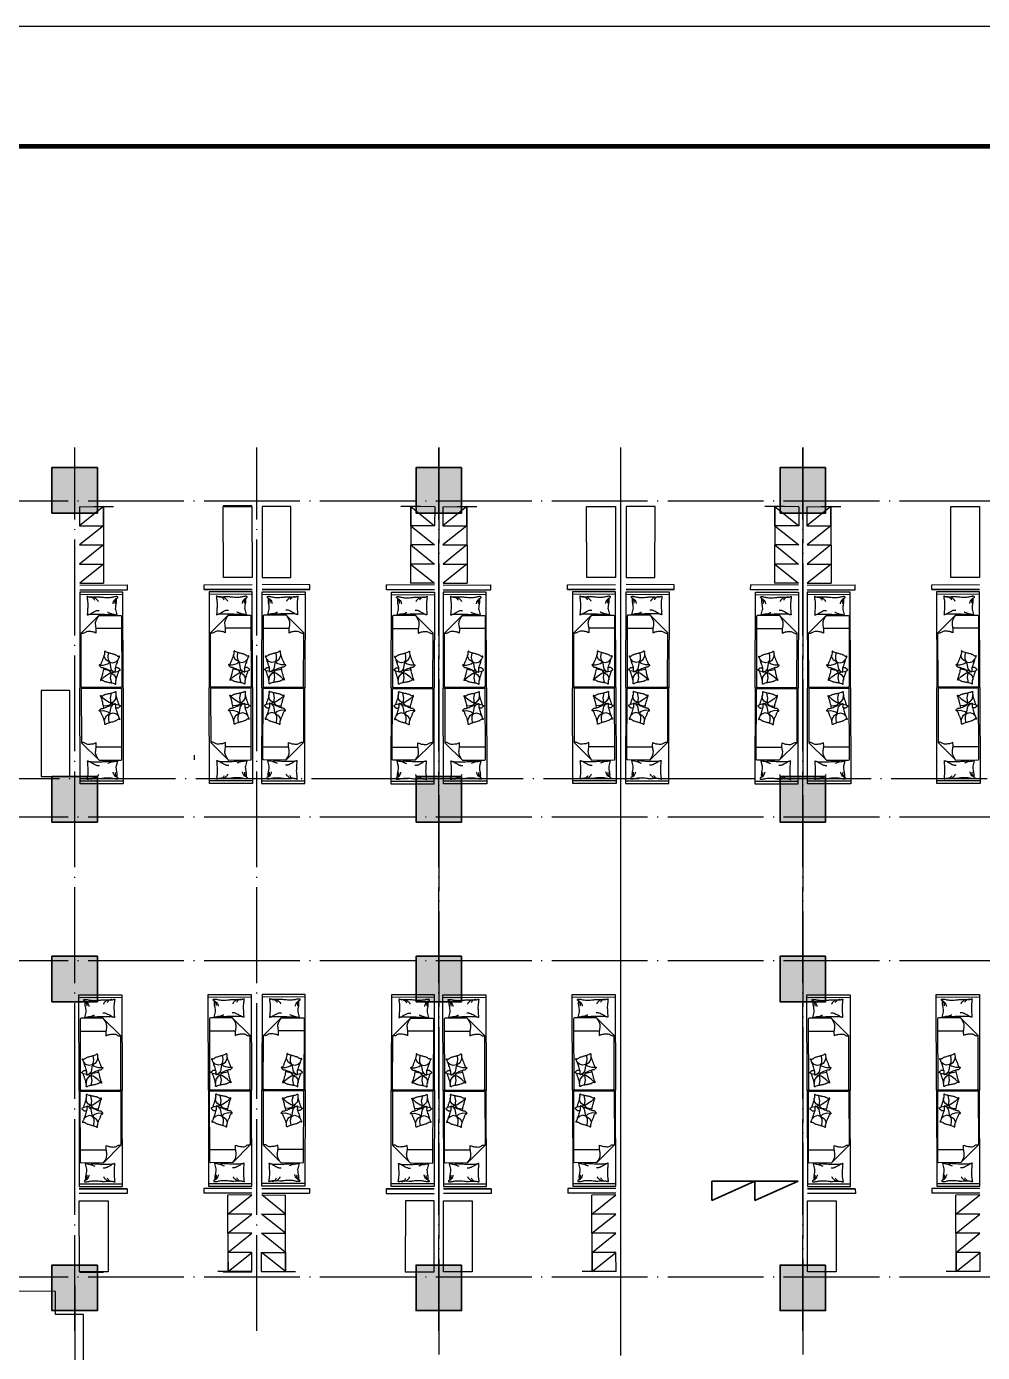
# Model space of a CAD drawing. Extents: x 39238 to 748440, y -374049 to 522939.
# Drawn here: x 114866 to 134822, y 226272 to 253956 of the extents above; entities that cross this region are included whole.
import ezdxf

# ---------------------------------------------------------------- set-up
doc = ezdxf.new("R2010")
doc.units = 0
doc.header["$LTSCALE"] = 1000
doc.header["$MEASUREMENT"] = 0
doc.linetypes.add('DOTE', pattern=[2.42, 2, -0.2, 0.02, -0.2])
for name, color, linetype in [('DOTE', 1, 'DOTE'), ('LVTRY', 6, 'Continuous'), ('PUB_TITLE', 7, 'Continuous'), ('WALL', 2, 'Continuous'), ('家具', 8, 'Continuous')]:
    doc.layers.add(name, color=color, linetype=linetype)
doc.layers.add('砼柱', color=2, linetype='Continuous', lineweight=35)
doc.styles.add('DIM_FONT', font='simplex_.ttf', dxfattribs={"width": 0.7, "bigfont": 'GBCBIG'})

# ---------------------------------------------------------------- blocks, each defined once
blk = doc.blocks.new('M_C55HKH')
for p, q in [((0, -52), (900, -52)), ((26, -509), (26, -1968)), ((503, -489), (46, -489)), ((503, -489), (872, -858)), ((46, -761), (564, -761)), ((872, -1968), (872, -858)), ((299, -1273), (295, -1270)), ((307, -1352), (299, -1273)), ((305, -1407), (307, -1352)), ((357, -1410), (393, -1337)), ((393, -1337), (392, -1318)), ((163, -1664), (89, -1649)), ((146, -1456), (100, -1409)), ((211, -1478), (146, -1456)), ((278, -1459), (211, -1478)), ((219, -1643), (211, -1652)), ((251, -1606), (219, -1643)), ((249, -1682), (286, -1639)), ((278, -1459), (251, -1606)), ((278, -1459), (305, -1407)), ((278, -1459), (357, -1410)), ((317, -1498), (278, -1459)), ((286, -1639), (333, -1628)), ((412, -1527), (317, -1498)), ((333, -1628), (405, -1618)), ((495, -1523), (412, -1527)), ((154, -1766), (147, -1841)), ((196, -1718), (154, -1766)), ((249, -1682), (175, -1667)), ((249, -1682), (196, -1718)), ((266, -1787), (243, -1892)), ((249, -1682), (266, -1787)), ((292, -1700), (249, -1682)), ((391, -1769), (292, -1700)), ((469, -1839), (391, -1769)), ((46, -1988), (852, -1988))]:
    blk.add_line(p, q)
blk.add_lwpolyline([(0, -2000), (0, 0), (900, 0), (900, -2000)], close=True)
for points in [[(135, -134, -0.263368), (107, -115, -0.494818), (116, -96, -0.049225), (134, -94, -0.036831), (158, -96, -0.031893), (196, -104, 0.035782), (230, -111, 0.032941), (319, -117, 0.026564), (430, -111, 0.017905), (468, -106, -0.033397), (488, -104, -0.03204), (525, -104, 0.018442), (590, -107, 0.010837), (654, -107, 0.014624), (702, -104, 0.111249), (725, -96, -0.153708), (742, -92, -0.076444), (749, -94, -0.215512), (751, -96, -0.585858), (748, -99, 0.363489), (744, -102, 0.191716), (743, -113, -0.129675), (745, -130, -0.01735), (742, -147, 0.019326), (740, -162, 0.018818), (733, -230, 0.021828), (732, -289, 0.006204), (734, -323, 0.001963), (740, -430, 0.028341), (744, -466, -0.117014), (744, -475, -0.36606), (742, -476, -0.03973), (728, -473, -0.048309), (715, -468, 0.062981), (704, -464, 0.04058), (681, -461, 0.014345), (614, -458, 0.005484), (488, -459, 0.007153), (392, -462, 0.008762), (350, -465, -0.008153), (304, -468, -0.06251), (247, -463, 0.078669), (201, -461, 0.047825), (179, -466, -0.034494), (148, -473, -0.023571), (123, -476, -0.510228), (122, -475), (129, -445), (150, -363, 0.073041), (152, -343, 0.023305), (146, -282, 0.018299), (142, -259, -0.01097), (135, -221, -0.042281), (132, -187, -0.027201), (135, -133)], [(133, -150, -0.05369), (148, -163, -0.070312), (156, -175, -0.015448), (159, -183, -0.013244), (163, -194, -0.082127), (166, -212, -0.064164), (163, -235)], [(135, -134, -0.077379), (170, -159, -0.077379), (195, -194, -0.047525), (205, -218, -0.047525), (210, -244)], [(609, -107, 0.027842), (585, -118, 0.048685), (573, -126, 0.023666), (545, -150, 0.031223), (526, -171, 0.046801), (521, -179, 0.023191), (513, -196)], [(691, -102, 0.088153), (656, -105, 0.088153), (625, -120, 0.077547), (604, -142, 0.077547), (590, -169)], [(225, -460, 0.009729), (253, -451, 0.009729), (280, -441, 0.007971), (301, -432, 0.007971), (323, -423)], [(695, -462, 0.016108), (656, -436, 0.024599), (629, -421, 0.009477), (580, -397, 0.015937), (550, -385, 0.072521), (534, -381, 0.033339), (498, -381)], [(503, -489, -0.085272), (566, -599, -0.124044), (575, -686), (562, -782), (563, -854)], [(563, -854, -0.027362), (602, -838, -0.040834), (629, -830, -0.038441), (717, -821, -0.076528), (761, -826, -0.103649), (788, -840, 0.093398), (818, -857, 0.072727), (841, -861, 0.052315), (872, -858)], [(400, -1581, 0.025626), (402, -1591, 0.0108), (426, -1697, 0.00456), (445, -1769, 0.01125), (454, -1797, 0.069394), (462, -1813, -0.079756), (468, -1827, -0.106399), (469, -1839, -0.328642), (466, -1842, -0.299547), (461, -1840, 0.189917), (454, -1835, 0.033518), (446, -1833, 0.075627), (442, -1833, 0.053489), (436, -1835, 0.017838), (418, -1843, 0.038394), (397, -1855, -0.059529), (384, -1862, -0.035943), (362, -1869, -0.011245), (291, -1884, -0.006203), (259, -1889, 0.010783), (241, -1893, 0.019485), (230, -1895, 0.005062), (188, -1908, 0.101392), (167, -1919, -0.223768), (156, -1922, -0.25558), (153, -1920, -0.081563), (150, -1907, -0.071805), (151, -1893, 0.069985), (152, -1879, 0.03546), (145, -1831, 0.029432), (130, -1774, 0.001554), (121, -1746, -0.00152), (112, -1718, -0.004735), (102, -1689, 0.00382), (91, -1653, 0.296001), (66, -1634, -0.649774), (61, -1616, -0.02319), (65, -1613, 0.0288), (68, -1610, 0.005727), (73, -1605, -0.004358), (80, -1599, -0.027528), (94, -1586, -0.046214), (104, -1580, -0.194121), (117, -1579, 0.133719), (137, -1580, 0.005779), (155, -1575, 0.008882)]]:
    blk.add_lwpolyline(points, format="xyb")
blk.add_lwpolyline([(345, -1251, 0.101392), (366, -1238, -0.223768), (377, -1234, -0.25558), (380, -1236, -0.081563), (384, -1249, -0.071805), (384, -1263, 0.069985), (384, -1277, 0.03546), (394, -1324, 0.029432), (414, -1380, 0.001554), (425, -1407, -0.00152), (437, -1434, -0.004735), (448, -1462, 0.00382), (462, -1497, 0.296001), (488, -1515, -0.649774), (495, -1532, -0.02319), (491, -1536, 0.0288), (488, -1539, 0.005727), (484, -1544, -0.004358), (478, -1551, -0.027528), (464, -1564, -0.046214), (455, -1571, -0.194121), (442, -1573, 0.133719), (422, -1574, 0.011505), (387, -1586, 0.008882), (343, -1604, 0.012426), (286, -1629, -0.033612), (264, -1637), (218, -1652), (182, -1663, 0.224341), (170, -1674, -0.722772), (163, -1673, -0.103513), (163, -1670, 0.053465), (163, -1664, 0.030109), (161, -1646, -0.031436), (159, -1628, -0.05324), (160, -1616, 0.05518), (161, -1604, 0.056271), (157, -1583, 0.0108), (124, -1480, 0.00456), (100, -1409, 0.01125), (89, -1381, 0.069394), (80, -1366, -0.079756), (73, -1353, -0.106399), (71, -1341, -0.328642), (74, -1338, -0.299547), (79, -1340, 0.189917), (86, -1344, 0.033518), (94, -1345, 0.075627), (98, -1345, 0.053489), (104, -1343, 0.017838), (122, -1333, 0.038394), (141, -1319, -0.059529), (154, -1311, -0.035943), (175, -1303, -0.011245), (245, -1283, -0.006203), (276, -1275, 0.010783), (295, -1270, 0.019485), (305, -1266, 0.005062)], format="xyb", close=True)
for centre, start, end in [((46, -509), 90, 180), ((46, -741), 180, 270), ((46, -1968), 180, 270), ((852, -1968), 270, 0)]:
    blk.add_arc(centre, 20, start, end)
at = {"style": 'DIM_FONT', "width": 0.8, "flags": 9}
for tag in ['XSIZE', 'YSIZE']:
    blk.add_attdef(tag, (0, 0), '', height=0.5, dxfattribs=at)
blk = doc.blocks.new('sde')
for p, q in [((193374, 243331), (193879, 243331)), ((193374, 243331), (193374, 242931)), ((193874, 243331), (193374, 242931)), ((193874, 242931), (193874, 243331)), ((193874, 243331), (193874, 241732)), ((193374, 242931), (193874, 242931)), ((193874, 242931), (193374, 242531)), ((193374, 242531), (193874, 242531)), ((193874, 242531), (193374, 242131)), ((193374, 242131), (193874, 242131)), ((193874, 242131), (193374, 241732)), ((193374, 241732), (193874, 241732)), ((193374, 241695), (194374, 241695)), ((194374, 241595), (194374, 241695)), ((195974, 241695), (196974, 241695)), ((195974, 241595), (195974, 241695)), ((193374, 241595), (194374, 241595)), ((193374, 241595), (194374, 241595)), ((195974, 241595), (196974, 241595)), ((196974, 241595), (195974, 241595))]:
    blk.add_line(p, q)
at = {"layer": 'LVTRY'}
blk.add_lwpolyline([(196975, 243327), (196975, 241846), (196375, 241846), (196375, 243327)], close=True, dxfattribs=at)
at = {"layer": 'WALL'}
blk.add_line((193674, 243331), (194084, 243330), dxfattribs=at)
at = {"layer": '家具', "xscale": -1, "rotation": 359.9999999533093}
for p in [(194274, 241545), (196974, 241545)]:
    blk.add_blockref('M_C55HKH', p, dxfattribs=at)
at = {"layer": '家具', "rotation": 179.9999999533093}
for p in [(194274, 237545), (196974, 237545)]:
    blk.add_blockref('M_C55HKH', p, dxfattribs=at)
blk = doc.blocks.new('fgtr')
h = blk.add_hatch(color=256)
h.paths.add_polyline_path([(522045, -316485), (521095, -316485), (521095, -317435), (522045, -317435)])
h.paths.add_polyline_path([(514445, -316485), (513495, -316485), (513495, -317435), (514445, -317435)])
h.paths.add_polyline_path([(506845, -316485), (505895, -316485), (505895, -317435), (506845, -317435)])
h = blk.add_hatch(color=256)
h.paths.add_polyline_path([(537270, -370335), (536270, -370335), (536270, -371335), (537270, -371335)])
h.paths.add_polyline_path([(537220, -363885), (536270, -363885), (536270, -364835), (537220, -364835)])
h.paths.add_polyline_path([(536670, -360135), (535720, -360135), (535720, -361085), (536670, -361085)])
h.paths.add_polyline_path([(536670, -353635), (535670, -353635), (535670, -354635), (536670, -354635)])
h.paths.add_polyline_path([(533320, -370335), (532620, -370335), (532620, -371035), (533320, -371035)])
h.paths.add_polyline_path([(533320, -363885), (532620, -363885), (532620, -364585), (533320, -364585)])
h.paths.add_polyline_path([(537220, -322935), (536270, -322935), (536270, -323885), (537220, -323885)])
h.paths.add_polyline_path([(536670, -326685), (535720, -326685), (535720, -327635), (536670, -327635)])
h.paths.add_polyline_path([(536670, -333135), (535670, -333135), (535670, -334135), (536670, -334135)])
h.paths.add_polyline_path([(533320, -323185), (532620, -323185), (532620, -323885), (533320, -323885)])
h.paths.add_polyline_path([(508570, -351510), (507970, -351510), (507970, -352110), (508570, -352110)])
h.paths.add_polyline_path([(508570, -348210), (507970, -348210), (507970, -348810), (508570, -348810)])
h.paths.add_polyline_path([(508570, -342985), (507970, -342985), (507970, -343585), (508570, -343585)])
h.paths.add_polyline_path([(508570, -335735), (507970, -335735), (507970, -336335), (508570, -336335)])
h.paths.add_polyline_path([(514370, -351510), (513720, -351510), (513720, -352160), (514370, -352160)])
h.paths.add_polyline_path([(502820, -351510), (502170, -351510), (502170, -352160), (502820, -352160)])
h.paths.add_polyline_path([(514320, -348210), (513720, -348210), (513720, -348810), (514320, -348810)])
h.paths.add_polyline_path([(502820, -348210), (502220, -348210), (502220, -348810), (502820, -348810)])
h.paths.add_polyline_path([(502820, -342985), (502220, -342985), (502220, -343585), (502820, -343585)])
h.paths.add_polyline_path([(514320, -342985), (513720, -342985), (513720, -343585), (514320, -343585)])
h.paths.add_polyline_path([(514370, -335685), (513720, -335685), (513720, -336335), (514370, -336335)])
h.paths.add_polyline_path([(502820, -335685), (502170, -335685), (502170, -336335), (502820, -336335)])
h.paths.add_polyline_path([(502920, -370335), (502220, -370335), (502220, -371035), (502920, -371035)])
h.paths.add_polyline_path([(502920, -363885), (502220, -363885), (502220, -364585), (502920, -364585)])
h.paths.add_polyline_path([(499270, -370335), (498270, -370335), (498270, -371335), (499270, -371335)])
h.paths.add_polyline_path([(499245, -363885), (498245, -363885), (498245, -364885), (499245, -364885)])
h.paths.add_polyline_path([(499595, -360135), (498645, -360135), (498645, -361085), (499595, -361085)])
h.paths.add_polyline_path([(499870, -353635), (498870, -353635), (498870, -354635), (499870, -354635)])
h.paths.add_polyline_path([(506845, -370335), (505895, -370335), (505895, -371285), (506845, -371285)])
h.paths.add_polyline_path([(506845, -363885), (505895, -363885), (505895, -364835), (506845, -364835)])
h.paths.add_polyline_path([(506845, -360135), (505895, -360135), (505895, -361085), (506845, -361085)])
h.paths.add_polyline_path([(506845, -353685), (505895, -353685), (505895, -354635), (506845, -354635)])
h.paths.add_polyline_path([(529645, -370335), (528695, -370335), (528695, -371285), (529645, -371285)])
h.paths.add_polyline_path([(529645, -363885), (528695, -363885), (528695, -364835), (529645, -364835)])
h.paths.add_polyline_path([(529645, -360135), (528695, -360135), (528695, -361085), (529645, -361085)])
h.paths.add_polyline_path([(529645, -353685), (528695, -353685), (528695, -354635), (529645, -354635)])
h.paths.add_polyline_path([(522045, -370335), (521095, -370335), (521095, -371285), (522045, -371285)])
h.paths.add_polyline_path([(522045, -363885), (521095, -363885), (521095, -364835), (522045, -364835)])
h.paths.add_polyline_path([(522045, -360135), (521095, -360135), (521095, -361085), (522045, -361085)])
h.paths.add_polyline_path([(522045, -353685), (521095, -353685), (521095, -354635), (522045, -354635)])
h.paths.add_polyline_path([(514445, -370335), (513495, -370335), (513495, -371285), (514445, -371285)])
h.paths.add_polyline_path([(514445, -363885), (513495, -363885), (513495, -364835), (514445, -364835)])
h.paths.add_polyline_path([(514445, -360135), (513495, -360135), (513495, -361085), (514445, -361085)])
h.paths.add_polyline_path([(514445, -353685), (513495, -353685), (513495, -354635), (514445, -354635)])
h.paths.add_polyline_path([(529645, -322935), (528695, -322935), (528695, -323885), (529645, -323885)])
h.paths.add_polyline_path([(529645, -326685), (528695, -326685), (528695, -327635), (529645, -327635)])
h.paths.add_polyline_path([(529645, -333135), (528695, -333135), (528695, -334085), (529645, -334085)])
h.paths.add_polyline_path([(522045, -322935), (521095, -322935), (521095, -323885), (522045, -323885)])
h.paths.add_polyline_path([(522045, -326685), (521095, -326685), (521095, -327635), (522045, -327635)])
h.paths.add_polyline_path([(522045, -333135), (521095, -333135), (521095, -334085), (522045, -334085)])
h.paths.add_polyline_path([(514445, -322935), (513495, -322935), (513495, -323885), (514445, -323885)])
h.paths.add_polyline_path([(514445, -326685), (513495, -326685), (513495, -327635), (514445, -327635)])
h.paths.add_polyline_path([(514445, -333135), (513495, -333135), (513495, -334085), (514445, -334085)])
h.paths.add_polyline_path([(506845, -322935), (505895, -322935), (505895, -323885), (506845, -323885)])
h.paths.add_polyline_path([(506845, -326685), (505895, -326685), (505895, -327635), (506845, -327635)])
h.paths.add_polyline_path([(506845, -333135), (505895, -333135), (505895, -334085), (506845, -334085)])
h.paths.add_polyline_path([(502920, -323185), (502220, -323185), (502220, -323885), (502920, -323885)])
h.paths.add_polyline_path([(499270, -322935), (498320, -322935), (498320, -323885), (499270, -323885)])
h.paths.add_polyline_path([(499820, -326685), (498870, -326685), (498870, -327635), (499820, -327635)])
h.paths.add_polyline_path([(499870, -333135), (498870, -333135), (498870, -334135), (499870, -334135)])
at = {"layer": '砼柱'}
for points in [[(506845, -316485), (505895, -316485), (505895, -317435), (506845, -317435)], [(514445, -316485), (513495, -316485), (513495, -317435), (514445, -317435)], [(522045, -316485), (521095, -316485), (521095, -317435), (522045, -317435)], [(506845, -322935), (505895, -322935), (505895, -323885), (506845, -323885)], [(514445, -322935), (513495, -322935), (513495, -323885), (514445, -323885)], [(522045, -322935), (521095, -322935), (521095, -323885), (522045, -323885)], [(506845, -326685), (505895, -326685), (505895, -327635), (506845, -327635)], [(514445, -326685), (513495, -326685), (513495, -327635), (514445, -327635)], [(522045, -326685), (521095, -326685), (521095, -327635), (522045, -327635)], [(506845, -333135), (505895, -333135), (505895, -334085), (506845, -334085)], [(514445, -333135), (513495, -333135), (513495, -334085), (514445, -334085)], [(522045, -333135), (521095, -333135), (521095, -334085), (522045, -334085)]]:
    blk.add_lwpolyline(points, close=True, dxfattribs=at)

msp = doc.modelspace()

# ---------------------------------------------------------------- linework, layer by layer
for p, q in [((119572, 243945), (118972, 243945)), ((118372, 238645), (118372, 238745)), ((115972, 227946), (116472, 227946)), ((119572, 227946), (118972, 227946))]:
    msp.add_line(p, q)
msp.add_lwpolyline([(116052, 225446), (116052, 227066), (115772, 227066), (115472, 227066), (115472, 227546), (111792, 227566), (111792, 225706)])
at = {"layer": 'DOTE'}
for p, q in [((115872, 226724), (115872, 245166)), ((119672, 226724), (119672, 245166)), ((123472, 226724), (123472, 245166)), ((123472, 245166), (123472, 189526)), ((127272, 206846), (127272, 245166)), ((127272, 226724), (127272, 245166)), ((131072, 226724), (131072, 245166)), ((131072, 245166), (131072, 189526)), ((147192, 244046), (106872, 244046)), ((147192, 244046), (106872, 244046)), ((147192, 244046), (106872, 244046)), ((147192, 244046), (106872, 244046)), ((147017, 238246), (106397, 238246)), ((147192, 237446), (106572, 237446)), ((147192, 234446), (106572, 234446)), ((147192, 227846), (106872, 227846)), ((115872, 227666), (115872, 189526))]:
    msp.add_line(p, q, dxfattribs=at)
at = {"layer": 'LVTRY'}
msp.add_lwpolyline([(115772, 238296), (115772, 240096), (115172, 240096), (115172, 238296)], close=True, dxfattribs=at)
at = {"layer": 'PUB_TITLE', "color": 4}
msp.add_lwpolyline([(98638, 169856), (158038, 169856), (158038, 253956), (98638, 253956)], close=True, dxfattribs=at)
at = {"layer": 'PUB_TITLE', "color": 4, "const_width": 100}
msp.add_lwpolyline([(99638, 170856), (157038, 170856), (157038, 251456), (99638, 251456)], close=True, dxfattribs=at)
at = {"layer": '砼柱'}
for p, q in [((129172, 229446), (129172, 229846)), ((129172, 229846), (130972, 229846)), ((130072, 229846), (129172, 229446)), ((130072, 229846), (130072, 229446)), ((130972, 229846), (130072, 229446))]:
    msp.add_line(p, q, dxfattribs=at)

# ---------------------------------------------------------------- block references
msp.add_blockref('fgtr', (-390498, 561231))
for p, rotation in [((-76792, 116), 0.1435687389010136), ((-69206, 116), 0.1435687389010136), ((-61606, 116), 0.1435687389010136), ((312336, 471776), 180.143568738901), ((319936, 471776), 180.143568738901), ((327536, 471776), 180.143568738901)]:
    msp.add_blockref('sde', p, dxfattribs=dict(rotation=rotation))
at = {"xscale": -1}
for p, rotation in [((316151, 116), 359.8564311677172), ((323751, 116), 359.8564311677172), ((-72992, 471776), 179.8564311677172)]:
    msp.add_blockref('sde', p, dxfattribs=dict(at, rotation=rotation))

doc.saveas('drawing.dxf')
